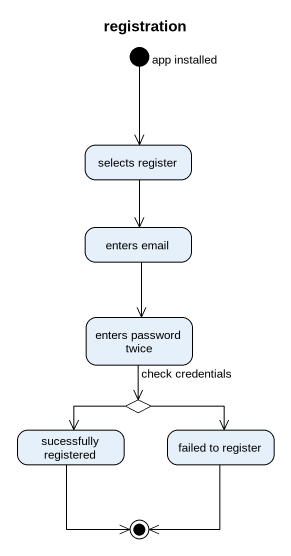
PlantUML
@startuml
title registration
hide empty description
state "app installed" as app_installed <<start>>
state "selects register" as selects_register
state "enters email" as enters_email
state "enters password twice" as enters_password_twice
state "sucessfully registered" as sucessfully_registered
state choice1 <<choice>>
state "failed to register" as failed_to_register
app_installed --> selects_register
selects_register --> enters_email
enters_email --> enters_password_twice
enters_password_twice --> choice1 : check credentials
choice1 --> sucessfully_registered
choice1 -right-> failed_to_register
sucessfully_registered --> [*]
failed_to_register --> [*]
@enduml
